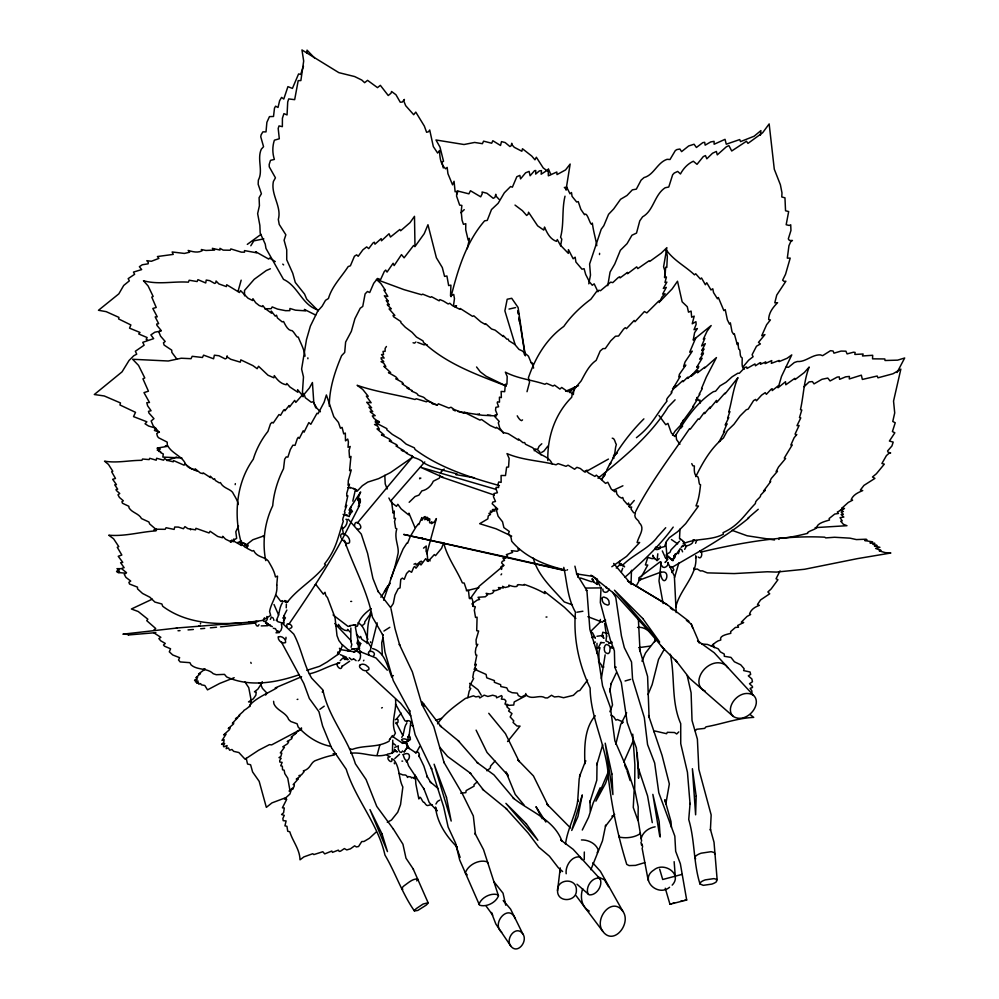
<?xml version="1.0" encoding="UTF-8"?>
<svg xmlns="http://www.w3.org/2000/svg" width="999" height="999" viewBox="0 0 999 999"><rect width="100%" height="100%" fill="white"/><g stroke="black" fill="none" stroke-linecap="round" stroke-linejoin="round"><path stroke-width="1.5" d="M584.877 763.848C584.378 747.851 584.065 728.621 595.267 715.746M277.41 619.992L276.236 620.254L278.059 621.79L283.691 623.301L284.328 615.546L283.117 618.306L284.415 616.033M584.253 859.615L584.315 852.022M638.061 820.441L638.199 806.88L634.69 789.422L634.877 764.672L632.729 734.14M700.012 884.015L700.611 882.379A17.17 5.307 -3.3 0 1 705.319 879.869L713.91 878.62L716.608 879.32L716.533 881.605A17.22 5.345 -3.2 0 1 711.812 884.103L703.284 885.339L700.012 884.015C693.343 862.824 694.979 840.459 688.736 819.542L690.072 803.358L690.072 804.095L687.449 772.302L680.744 743.693L680.719 723.651C670.966 701.51 675.224 676.997 670.329 654.22M285.964 639.123L285.989 637.3M286.363 603.995L286.238 607.842M410.527 724.412L408.891 737.287L408.616 735.301C414.46 740.159 403.371 744.63 401.561 739.647C402.884 737.774 409.59 739.472 407.005 741.62L410.514 739.135L407.492 741.383M678.421 553.696L679.932 548.751L681.68 549.65L682.579 551.835M714.922 854.245L714.285 852.534L711.138 851.685L701.123 853.196A20.017 6.381 -3.4 0 0 695.654 856.205L694.967 857.242L695.629 858.928M631.031 584.44L631.48 570.279M407.854 740.721C408.991 739.422 406.818 734.964 407.929 737.399M669.555 887.274C657.904 897.339 638.748 879.382 653.908 869.992C663.748 861.388 682.941 873.875 672.177 885.139M601.061 587.225L600.324 602.584L610.289 639.785L614.385 650.861L614.81 667.295L621.303 682.567L627.247 722.714L636.375 747.889L638.224 767.794L647.577 795.941L652.272 822.639M694.492 539.81L693.98 540.571L693.031 539.772M573.351 394.58L573.988 387.737M522.539 419.905C521.278 422.515 517.957 417.307 517.232 415.809M600.374 619.455L600.237 622.002L591.058 631.018M639.073 769.267L638.548 778.246L637.212 752.659M367.033 643.568C367.744 633.528 366.745 622.852 371.391 613.711M306.818 53.222L307.043 50.15L314.485 57.905M565.484 844.342C567.295 829.108 575.749 815.271 577.859 799.912L577.647 801.56L579.183 778.92L580.369 774.225M599.5 254.558L599.6 253.321M392.769 740.184L392.37 753.358M598.588 661.875C599.562 655.644 597.902 653.945 600.024 647.689L598.051 648.226L601.086 642.332M515.059 344.443L504.882 310.814L507.192 299.25L511.713 298.301L518.081 307.455L522.152 334.977M369.992 651.635L377.172 622.864M547.839 460.551C547.19 437.137 555.069 413.873 571.715 397.24C572.252 390.322 577.11 385.914 581.143 380.944C585.177 373.576 589.023 365.259 596.153 360.389L600.174 351.036L602.959 348.614L605.282 348.564L610.701 340.884L615.471 336.238L618.568 336.014L623.538 329.208L625.299 327.672L626.485 328.634L634.203 320.429L634.989 321.728L644.417 311.538L646.84 312.899L658.853 300.961L660.139 301.323L672.177 288.873L677.509 281.231L682.155 301.835L687.275 306.73L688.498 312.163L691.108 311.089L691.658 317.22L694.193 316.159L692.232 323.788L695.928 321.69L696.128 324.388L694.03 329.732L697.389 328.559L694.592 332.692L693.331 339.473L695.666 338.124L689.697 352.172L692.295 351.161L685.102 361.888L683.603 366.408L685.814 365.097L679.37 374.35L678.895 376.998L680.282 376.361L673.588 387.55L676.086 385.614L671.103 392.07C674.912 391.371 664.048 399.425 667.045 400.999C655.094 415.971 652.11 425.499 636.413 437.687M343.069 514.36L349.3 516.57L350.774 509.915L349.001 513.274M354.82 492.357L352.797 501.136M760.376 135.227L760.913 130.594L754.133 136.226L740.534 141.608L739.722 139.573L726.273 144.206L725.037 139.336L714.123 144.243L714.073 141.334L710.664 141.945L705.157 145.155L704.682 142.308L702.784 142.645L696.415 147.477L694.068 144.243L688.698 145.954L681.605 151.623L679.894 149.026L676.86 149.575L675.312 150.587L670.017 159.503L667.057 159.328C657.192 162.65 653.895 175.025 644.043 177.56L641.096 180.157L636.338 189.136L632.355 189.86L626.985 195.492L620.566 199.288L613.686 208.941L608.566 214.323L603.821 225.712L601.223 229.221L589.61 264.011L590.484 275.05L588.786 283.841M557.542 890.696C556.78 878.596 576.748 877.509 576.386 889.997C577.11 902.072 557.217 903.146 557.542 890.696L560.264 867.944M382.33 655.082L381.718 642.782L382.992 637.599M235.339 483.628L235.19 484.627M661.076 563.211L658.99 580.943L663.111 603.521M350.861 627.996L350.799 641.558L351.81 644.355L351.099 647.29M398.214 746.603L398.326 749.4L399.637 751.835L401.411 752.459L402.572 750.923M479.058 904.195C481.393 897.389 491.196 892.457 498.002 894.829L498.464 895.803C496.053 902.584 486.376 907.467 479.532 905.169L459.702 860.027L455.569 843.106L448.126 827.022L443.693 806.967L431.368 768.468L431.718 769.218L415.172 734.777L409.428 710.489L409.802 711.276L393.256 680.569L384.965 652.047L382.567 634.465L382.954 635.314L372.44 617.17C367.182 590.222 353.234 565.983 344.418 540.322M337.812 651.96C336.675 658.766 341.758 650.237 339.435 648.289M565.022 196.191C561.675 209.653 564.185 223.788 560.576 237.213L561.775 239.136L560.601 245.904M565.996 190.06L570.154 164.048L565.559 169.917L557.017 174.6L556.805 172.015L548.351 175.824L548.239 169.68L541.146 174.201L541.483 170.604L539.385 170.891L535.676 174.088L535.751 170.504L534.577 170.654L530.107 175.749L529.108 171.403L525.624 172.79L520.554 178.883L519.855 175.387L516.833 176.711L512.387 187.175L510.576 186.551L504.345 192.782L498.126 203.321L491.496 209.54L487.25 220.404L484.602 220.841C466.158 242.045 457.829 269.655 451.061 296.703M601.373 678.533L605.144 654.857M655.406 637.437L654.695 641.808L654.894 640.896L645.529 652.984L641.957 661.201M381.581 707.979L382.355 707.604M609.79 691.832L611.226 683.254L610.714 684.577L616.358 672.764M607.754 285.714L610.064 272.09L614.76 264.011L620.379 250.274L627.047 243.669L631.942 235.24L636.525 233.079L639.772 220.866L642.607 216.82C653.721 210.652 654.283 194.855 665.172 187.762L668.768 187.025L672.652 174.75L674.238 173.052L677.697 171.428L680.456 173.976C683.391 168.506 687.587 163.911 693.318 161.239L697.015 164.335L703.296 156.593L705.469 155.582L706.805 158.804L712.499 153.259L716.395 151.448L717.257 154.882L726.323 146.816L728.908 145.604L731.718 150.986L746.453 141.246L747.964 143.394L762.649 132.73L769.155 123.926L774.287 169.218L780.381 184.728L781.98 192.882L781.78 196.953L784.964 197.827L785.539 210.752L788.661 211.563L786.176 224.725L789.235 225.474L790.721 224.775L790.946 230.494L788.298 238.923L789.485 240.484L792.444 240.497L790.983 241.184L788.96 245.654L787.312 258.142L790.209 258.104L785.539 274.275L782.629 280.207L784.115 281.418L785.876 281.219L776.747 295.067L774.787 302.809L777.572 302.697C772.976 307.367 768.768 312.712 768.668 319.593L770.416 319.93L766.645 324.675L761.738 335.701L764.934 334.615L758.491 342.382L760.389 343.943L756.48 346.228L752.11 354.707L753.096 356.73L748.651 360.202L743.368 366.471M377.06 755.306L379.807 745.104M619.755 561.263L619.18 564.035L620.129 564.123L620.367 565.496M200.587 623.301L200.449 623.925M394.98 750.374L394.917 751.673L394.343 749.113M664.847 277.747L665.684 267.195L666.808 267.42L667.332 256.431L666.221 249.85C673.801 260.589 685.389 266.196 694.467 274.837L695.704 273.763L700.336 279.033L701.535 277.972L705.381 284.765L706.755 282.742L710.988 289.96L712.786 288.773L713.548 292.595L717.457 298.801L718.331 297.477L723.863 310.602L725.224 309.59L727.359 319.805L729.52 324.126L730.344 322.839L732.017 331.768L733.641 334.328L734.302 333.703L737.274 344.605L737.886 342.719L738.661 349.038C741.258 349.001 738.835 356.943 742.157 357.879C742.519 361.014 740.921 368.206 744.455 369.068M665.784 804.245L669.342 783.978L662.062 755.394L648.588 715.559L649.088 717.469L647.602 676.485L639.535 649.188L640.034 651.086L638.398 619.63M329.308 406.293C329.258 388.574 334.802 371.79 341.621 355.644L344.692 352.447L345.629 342.058L351.361 331.306L354.92 318.681L360.227 308.216L362.749 306.443L365.11 293.906L367.445 291.496L369.717 292.532L373.713 283.304L377.585 278.459L380.594 279.595L384.265 271.553L385.714 270.055L387.038 272.09L393.131 263.249L394.13 265.609L401.486 254.62L404.096 257.829L413.586 245.492L414.897 246.641L424.25 233.629L427.959 224.738L436.388 257.767L442.32 267.57L444.567 276.386L446.915 275.986L448.651 285.564L450.924 285.152L450.524 295.891L453.721 294.43L454.458 298.664L453.471 305.856L454.458 306.643L456.531 305.669L455.581 306.668M390.684 578.833C394.43 570.504 396.503 560.302 398.139 553.159C399.001 546.066 393.856 538.074 396.828 528.846L395.616 528.271L394.543 521.503L395.529 518.294L394.068 518.431L394.23 511.001L393.131 513.199L391.396 500.374L390.459 501.073L388.898 498.014M426.748 553.708L436.388 518.593L434.365 521.878L431.568 523.638L431.905 521.803C426.623 526.723 432.567 514.273 427.734 520.591L428.371 518.156L426.423 519.555L426.985 517.082L424.812 519.742L425.224 516.558L424.163 516.908L422.003 520.254L421.853 517.557L418.768 524.575L418.419 523.838L415.959 527.06L410.302 536.426L407.617 543.231L406.905 543.069L403.121 548.926L393.469 571.416L383.604 600.174M624.013 761.163L623.838 761.975L633.041 741.221M467.22 248.763L469.455 238.973L469.343 238.336L468.181 240.16L465.709 229.758L465.796 223.676L463.449 224.325L462.038 220.155L461.213 211.563L461.863 205.432L459.652 205.095L456.531 195.979L457.667 191.059L455.132 191.82L454.058 181.281L452.547 184.827L447.939 173.689L447.152 167.407L445.629 168.781C440.309 164.136 439.772 157.093 439.585 150.499L437.649 153.072L433.329 146.591L429.707 129.995L428.583 131.706L426.61 132.293L424.338 126.086L415.784 112.1L413.698 114.723L405.681 105.682L403.858 101.161L404.395 99.438L402.26 102.085L400.249 102.198L395.954 94.743L391.571 91.483L391.009 93.232L388.236 95.517L380.357 85.34L377.497 87.637L367.57 80.345L364.635 82.68L361.775 80.045L354.633 76.548L338.836 72.64L301.96 49.95L303.684 61.051L300.874 80.569L298.202 80.632L294.668 99.663L288.699 98.926L287.712 101.973L287.05 114.935L283.916 113.636L282.417 118.219L282.355 126.661L279.021 125.911L278.197 128.459L279.308 138.774L274.375 140.197C272.29 146.541 272.365 153.134 274.375 159.428L270.504 160.352L269.181 164.448L269.28 166.883L275.449 177.822L273.389 181.493C270.592 194.755 281.943 206.631 278.321 219.418L279.221 224.425L285.851 234.802L284.091 240.235L286.725 249.787L286.738 259.827L292.757 273.289L295.292 282.455L304.558 294.068L306.693 299.113L318.269 310.826M547.827 171.279L548.389 168.856L550.811 174.525M597.002 643.319L596.828 653.084M578.221 574.213L577.859 577.26M230.869 542.22L231.231 541.108A2.073 0.724 -57.9 0 1 231.893 540.009M615.821 744.267L620.629 724.712L626.66 712.712M270.342 619.38L271.403 617.02L273.314 618.194M582.729 888.71C579.944 896.453 581.356 907.005 589.298 911.088M608.878 588.798C608.915 593.144 602.335 593.868 602.797 589.01M237.999 291.508L241.171 280.157M678.87 562.937L674.55 577.509M345.679 545.604L346.253 543.893M479.42 413.736L479.208 414.485L477.41 414.373M416.546 752.235L419.68 746.553M596.828 764.672L602.697 744.804M680.906 428.171L683.328 420.03M249.775 706.63L251.224 702.022L248.526 701.885L253.271 698.863L255.856 695.217L256.206 692.132L254.483 691.783L257.892 689.123L262.075 682.617L259.003 683.066M589.772 802.497L596.803 780.194L597.04 763.036M432.367 804.944L430.731 804.67C426.835 805.956 426.898 806.293 424.275 802.347C422.427 803.546 420.279 793.306 418.843 798.95L415.859 783.978L415.322 775.149M527.01 391.708L529.582 382.105L528.396 377.822C535.227 357.804 546.391 338.811 563.811 326.423C571.028 315.984 580.769 306.705 590.933 299.163L596.403 291.783L598.938 290.259L600.436 290.734L610.726 282.13L612.762 282.642L618.019 277.747L619.605 276.785L620.067 277.909L627.497 272.402L627.597 273.726L636.7 266.858L637.812 268.606L649.075 260.801L649.775 261.413L661.188 253.184L666.87 247.665L663.586 266.808L665.346 272.252L664.472 277.322L666.458 276.96L664.947 282.492L666.882 282.118L663.324 288.424L666.296 287.4L662.649 294.081L665.134 293.806L662.112 296.828L659.24 302.547M675.761 607.117C679.757 589.248 698.264 575.037 695.716 555.669M608.503 774.937L605.531 783.416L595.916 801.148L608.129 772.252M641.121 838.735C642.607 832.204 648.763 827.846 655.132 826.822M598.488 582.205L597.452 584.378A2.21 0.649 -81 0 1 596.828 583.716L596.99 580.594A7.83 2.298 -81 0 1 597.215 579.308M621.403 571.853L622.689 568.231M606.743 470.017C616.196 451.173 628.908 433.766 643.893 418.868M277.46 630.706L276.074 632.829L279.42 632.567M538.011 448.751L539.023 446.366L541.808 443.768M657.817 553.808L657.042 560.714L659.203 558.616M401.923 761.113L402.647 761.151M302.185 395.554L303.034 393.331M256.069 621.128C254.196 623.289 257.505 628.821 259.016 624.675M585.089 762.212L585.689 760.664L579.482 776.51M590.859 869.704L602.472 840.833L605.719 825.087L605.456 826.273L614.66 814.372M695.566 543.269L696.665 540.534M778.458 386.825L781.505 376.411L791.782 354.882L787.137 358.266L779.108 361.613L779.145 360.452L771.328 363.361L771.777 360.564L765.172 363.599L765.771 361.913L760.414 364.285L760.788 362.637L759.752 362.874L755.456 365.796L754.957 363.948L746.99 368.481L746.678 366.995L745.017 367.37L739.347 373.276L737.861 373.226L732.105 376.81L726.023 382.292L720.017 385.864L715.621 391.183L713.411 391.683C696.753 402.372 685.826 419.118 675.449 435.639M648.026 694.567L652.135 684.627L658.528 659.415L664.472 648.938M396.278 719.28L401.198 713.161M303.471 66.209L300.662 74.413L298.589 73.938L292.42 88.412L287.924 86.638L283.778 99.063L281.581 97.403L279.608 100.749L278.034 107.455L275.599 106.194L274.5 108.054L273.514 116.471L269.455 116.633L266.883 122.328L266.009 131.893L262.862 131.856L261.114 134.84L260.751 136.788L263.561 146.691L261.313 149.176C256.793 159.191 263.436 170.629 258.354 180.132L258.167 184.253L261.401 193.744L259.091 197.677L259.415 205.732L257.642 213.624L259.865 225.399L260.19 233.092L265.235 244.043L265.971 248.414L283.491 279.358C298.102 285.989 301.76 304.683 317.557 309.815M695.779 476.66C702.747 462.45 711.038 447.927 723.438 437.987L727.409 430.606L733.978 424.275L740.047 415.971L746.29 409.74L748.176 409.128L753.608 400.562L755.619 399.438L756.443 400.824L761.6 395.142L765.222 392.644L766.383 394.318L770.966 389.41L772.215 388.711L772.227 390.572L778.321 385.751L778.046 387.762L785.526 381.718L785.788 384.79L794.817 378.334L795.117 379.545L804.295 372.552L809.19 367.033C803.758 380.869 803.683 395.542 800.449 409.652L801.797 410.002L799.475 417.557L800.786 417.882L796.977 425.686L799.113 425.499L795.154 433.853L795.391 434.702L796.79 434.565L794.118 437.737L790.858 445.067L792.232 444.905L784.277 458.066L785.614 458.479L778.571 466.945L776.123 471.503L777.459 471.291L771.253 478.521L769.942 481.468L770.704 481.58L763.523 491.083L765.246 490.284L760.676 495.079C761.525 497.39 754.72 500.349 755.344 503.571C744.005 515.372 738.81 525.486 723.076 532.654L723.376 534.19C711.013 540.871 695.391 537.887 683.054 543.868M405.357 750.324L403.971 752.085L407.629 746.827L405.931 742.869L407.692 746.79L406.318 748.963M672.914 560.576L669.193 557.142A11.501 0.787 42.7 0 0 666.845 555.307L666.058 554.895L669.767 558.316A11.551 0.799 42.7 0 0 672.102 560.164L672.914 560.576L674.562 556.73L674.025 555.894L675.824 554.195L674.35 556.63L673.938 555.881L676.223 554.37L679.133 550.137M418.868 756.568C420.654 754.407 417.557 749.799 415.447 752.746M242.282 542.482L246.316 544.73L244.156 543.181M600.187 787.761L593.169 803.009L588.573 817.294L582.28 830.032M238.524 526.023L235.814 531.793L236.663 538.324L230.344 542.082M435.926 804.008L437.462 801.473L439.722 800.137M387.912 585.639L384.353 591.458M406.78 723.288C403.733 726.81 404.42 733.915 401.773 737.374M340.659 649.962L342.47 645.142L338.911 640.596L337 635.614L335.04 617.619L327.485 597.627L325.849 595.604L325 592.295L323.351 594.155L315.896 584.552L314.685 585.402M606.193 587.961L606.555 587.225M284.128 615.409L286.875 610.027M456.481 194.256L458.091 191.109L468.906 193.843L470.467 190.747L480.694 196.828L482.217 193.769L482.067 191.995L486.925 193.257L493.219 198.302L494.892 197.452L495.779 194.281L495.929 196.016L499.1 199.375M640.047 579.095L636.113 586.213M647.752 557.554L645.391 564.972L647.777 565.047L641.358 576.773M370.467 612.225L369.942 614.56L364.785 621.828L364.672 623.576L362.187 625.711M606.605 635.913L605.956 640.971L608.603 642.095M282.38 602.847C278.971 607.941 279.695 614.26 276.948 618.905M897.015 372.565L904.682 357.992L897.639 360.152L885.014 360.502L884.827 358.953L872.552 358.841L872.689 355.282L862.474 355.969L863.124 354.008L854.844 354.445L855.119 352.422L853.483 352.21L847.09 353.908L845.916 351.198L841.096 351.074L833.94 353.171L833.141 351.036L830.531 350.686L822.627 355.669L820.241 354.857C811.875 354.608 805.531 362.25 797.339 361.501L794.355 362.512L788.473 367.307L786.213 367.008M780.057 570.916L776.061 578.733L777.934 579.732L771.128 588.985L767.869 591.957L769.705 593.781L760.589 599.924L757.492 604.47L759.302 605.369C755.144 606.905 751.186 609.24 749.6 613.661L750.636 614.51L747.102 616.383L741.333 622.115L743.643 622.514L737.662 625.499L738.511 627.222L735.464 627.397L730.644 631.593L730.793 633.316C727.659 634.24 718.855 635.564 720.779 640.009C715.871 640.846 712.487 645.666 711.3 645.953M392.407 735.576L389.348 739.897L389.96 739.198M684.665 549.375L686.738 545.554M665.709 527.722L657.479 536.85C649.3 548.476 632.442 554.87 622.202 565.671M322.227 692.095L322.814 691.046M606.268 471.291L601.598 479.545M399.538 754.257L394.805 758.553M390.247 583.266L380.844 597.227M635.576 511.675C650.661 482.155 671.041 455.831 689.547 428.671L690.247 429.195L698.251 418.831L699.238 419.38L703.446 413.524L704.57 412.375L704.52 413.673L710.064 407.068L709.752 408.616L716.558 400.424L716.695 402.435L724.874 393.144L725.099 393.843L737.961 377.61C733.141 388.748 732.005 400.624 728.758 412.05L729.919 411.588L727.634 418.057L728.771 417.582L725.174 425L727.047 423.738L723.476 432.067L724.712 431.231L719.168 441.595L720.379 440.746M264.46 617.782C260.314 624.412 269.842 621.141 266.833 616.483M598.863 662.562L599.138 661.95L601.51 665.059L602.035 667.132L603.92 666.995M340.197 660.639L342.42 658.478M472.939 606.405L473.514 605.444L471.94 603.92L477.085 600.162L479.632 599.425L478.022 597.302L485.289 596.778L487.649 594.805L486.101 593.356L489.885 593.968L492.607 593.131L493.818 591.495L492.907 590.421L495.791 590.571L500.387 588.861L498.426 587.574L503.346 587.961L502.547 586.326L505.119 587.524L509.028 586.513L508.828 585.164C511.038 585.926 516.558 587.787 517.544 585.701C515.721 583.029 525.661 586.563 524.25 584.378C530.169 586.488 537.749 589.248 544.967 593.593L544.48 591.433L564.423 607.292L575.849 618.431M250.811 245.754L253.833 240.846L263.848 238.886M350.986 507.342L349.138 510.314L351.074 507.492M283.441 620.978L285.427 617.894L284.515 617.07M424.787 461.925L391.733 499.812M350.037 508.229L360.651 491.97L357.654 499.25L358.591 497.964C355.507 505.407 362.437 493.556 358.741 501.311L360.002 499.413L359.103 502.022L360.402 500.424L358.841 503.658L360.452 501.585L358.291 506.605L359.603 505.332L345.479 533.016C329.096 564.81 309.078 594.667 288.923 624.175M241.258 541.808L239.897 542.707L240.547 540.871M363.499 660.826L363.911 660.189M386.426 346.478L385.139 348.414L385.09 351.361L383.029 351.386L383.554 354.57L381.531 354.583L384.14 358.054L381.094 357.792L381.343 359.228L383.728 361.526L381.044 361.675L383.766 363.211L385.801 366.521L383.828 366.333L390.621 372.54L388.474 372.615L395.766 376.798L397.714 378.971L395.791 378.771L402.385 382.405L403.246 383.803L402.06 383.791L409.328 388.561L407.03 388.074L412.137 390.559C409.265 391.021 416.745 392.532 417.594 394.305C416.433 395.654 423.439 396.441 424.675 398.052C424.463 399.4 435.714 403.996 431.905 403.459M437.562 723.85C444.555 713.323 455.269 705.769 465.372 698.463L473.376 695.828L475.861 696.877L478.946 696.34L479.807 697.939L484.19 695.154L487.849 696.465L492.694 695.217L496.266 696.241L496.59 697.826L501.548 695.579L502.172 696.778L501.336 699.113L504.57 699.412L505.969 701.098L504.97 704.095L507.754 704.507L507.055 707.092L509.752 709.327L508.591 711.001L511.975 713.573L510.177 716.945L513.773 720.891L513.061 722.439L516.945 725.998L520.042 726.111L507.567 741.558M262.312 681.743L260.614 684.29L262.45 688.398L267.008 693.194L265.609 695.092M501.011 574.825L501.648 573.901M609.889 711.738L612.524 704.969L609.79 688.985L609.977 690.396M283.529 618.344L284.24 617.345M455.294 410.914L453.022 409.752M595.354 642.02L593.906 643.131M591.883 637.674L593.331 636.563L595.342 638.024M357.317 523.064L412.862 456.605M392.932 737.349L395.429 733.141C390.284 722.14 396.953 710.601 395.492 699.15M501.361 569.442L501.898 568.768L500.686 567.157L503.508 564.972L501.585 562.899L502.26 561.351L504.52 560.414L502.972 558.141L505.157 558.404L507.554 555.968L506.318 554.657L512.599 552.435L511.351 550.686L517.207 551.286L519.143 550.174L517.919 548.913L518.731 549.025M619.368 835.788L619.068 837.012C625.936 838.598 634.565 837.624 640.371 833.553L640.109 833.004M444.168 469.055L440.309 472.727M684.752 544.905C684.527 547.577 693.131 544.13 692.856 541.845M758.241 509.265L747.939 518.144L748.701 518.069C725.374 537.474 698.001 551.997 671.865 567.457M601.685 479.17L605.219 474.725M353.421 659.028L351.611 659.777L349.25 657.729M350.711 601.435L351.66 601.41M347.927 650.986L349.001 650.174L350.512 650.649M673.201 527.097C659.577 546.003 642.357 561.738 625.012 577.172M804.07 386.763L809.115 381.905L812.374 381.568L814.035 383.878L821.952 379.308L827.784 378.072L830.082 380.956L837.212 377.085L839.272 376.873L839.597 379.333L845.716 376.823L849.412 376.436L849.287 378.946L861.35 375.174L862.362 379.445L877.197 376.024L877.934 377.822L893.069 373.738L900.848 369.131L893.543 401.099L894.717 412.924L892.769 421.466L895.229 422.764L892.419 431.556L894.842 432.804L889.397 441.046L893.193 442.095L891.932 445.966L887.574 450.974L888.173 452.285L890.646 452.947L889.26 453.084L886.425 455.594L881.905 463.499L884.327 464.135L876.385 473.751L872.477 476.985L874.924 478.384L863.923 485.414L860.376 490.034L862.711 490.584C858.129 492.532 853.258 494.68 851.21 499.575L852.572 500.187L848.313 502.422L841.608 508.441L844.48 508.466L837.324 512.025L838.498 513.461L834.752 514.048L829.145 518.518L829.47 520.042C825.499 521.216 818.481 522.952 817.057 526.398C818.606 529.058 805.718 531.493 807.691 533.354C799.887 535.214 789.048 538.024 778.845 538.286L778.995 539.435M665.534 561.975L665.084 562.512L666.595 560.764M495.029 761.026L490.559 766.096L490.334 767.981L486.925 770.828M587.574 680.094L579.832 690.484L577.659 691.158L573.351 695.341L563.561 697.727L558.653 696.528L554.42 696.952L551.51 695.267L547.527 697.951L545.254 697.889C539.947 694.43 533.553 699.362 527.884 696.303L525.811 694.655L521.615 696.99L520.479 696.753L518.331 695.504L517.282 693.131L512.05 692.682L508.241 690.896L506.793 687.849L500.824 686.538L500.636 684.677L494.33 682.28L494.43 680.594L486.75 677.821L486.113 674.425L476.773 670.242L476.311 668.681L475.187 668.443M574.6 387L569.393 392.557M695.304 730.818L696.653 729.27L704.645 728.396L706.043 726.822C721.965 724.063 737.262 718.131 753.708 717.382L750.212 714.61M297.178 699.437L297.877 699.275M392.882 752.622L395.254 749.912M628.87 506.643L634.265 500.474M357.093 649.962L355.694 651.523L353.509 651.947L356.206 650.948L353.309 651.673L341.396 649.762M681.593 427.31L682.667 426.111M393.344 675.574L391.658 676.872C386.9 664.447 384.29 651.66 372.602 648.551M395.329 719.767L397.04 718.993A3.247 2.085 -68.4 0 1 398.064 719.954L397.977 722.265L395.966 723.551M349.388 514.66L352.447 511.376L351.273 509.927M547.802 446.191L543.856 451.148L541.67 452.372M690.796 376.336L698.351 367.944L698.726 366.446L696.69 367.27L702.147 358.216L699.637 359.153L703.209 353.958L703.433 353.047L701.261 354.483L704.008 348.926L701.785 350.549L705.319 343.668L701.61 345.954L704.857 338.349L703.308 339.185L707.092 331.181L711.176 325.549L693.181 340.085M470.079 598.888L479.145 586.251L504.008 565.347M672.539 435.227L675.049 431.156L681.393 424.413L680.631 424.275L693.743 406.368L692.819 406.643L697.215 399.75L695.804 400.137L699.937 394.23L699.175 394.155L702.297 388.599L701.523 388.499L706.305 377.06L716.445 357.58L704.682 368.019L704.757 367.195L697.564 372.789L698.064 370.654L691.945 375.786L692.557 374.338L687.599 378.446L687.999 377.135L687.05 377.772L683.029 381.755L682.642 380.719L675.224 387.5L674.999 386.625L672.514 388.549M609.452 464.835L611.063 463.149M597.152 852.696L598.364 850.424C596.328 843.631 588.211 839.647 581.443 839.959M675.099 399.825L668.156 406.93C650.786 435.327 623.801 457.455 598.039 478.234M393.419 751.423L391.608 753.271L387.262 754.208M467.819 697.627L469.18 691.171L470.754 688.436L469.567 687.737L470.005 685.239L473.651 678.496L472.764 677.397L473.713 671.952L475.449 670.204L474.15 669.48L476.336 664.26L474.787 665.222L476.823 655.094L475.824 655.069L475.312 652.022L475.899 648.051L477.784 644.305L476.298 644.642L476.048 639.922L478.633 630.981L476.71 630.706L477.085 617.17L475.524 617.469L474.313 610.102L475.324 606.793L472.827 606.281L472.839 601.186L471.765 597.926L469.318 598.326L468.456 590.546L466.658 590.384L464.198 583.054L462.35 582.867C456.555 569.33 447.215 557.517 443.656 542.719L441.608 548.264L435.514 555.644L434.353 554.57L428.059 561.438L425.686 558.666L420.954 564.997L419.93 563.136L415.984 568.206L414.747 566.495L413.748 567.282L411.613 572.265L409.14 570.854L406.543 573.538L404.258 579.32L402.372 578.121L400.761 579.383L400.037 587.887L398.214 588.648L394.98 595.092L393.306 603.496L390.634 607.504M359.028 652.784C361.638 652.247 360.651 661.013 358.216 660.851M567.532 569.705L566.808 570.229M695.566 558.016L696.178 556.818M339.835 650.774L337.262 654.869L327.085 662.012L319.643 666.283L306.83 670.354M383.928 631.043L389.81 627.322M319.867 709.315L324.225 706.168M460.939 212.762L464.26 209.64M656.043 546.89C651.723 551.323 662.936 549.737 659.989 546.041M616.258 568.031L619.018 565.509M477.31 781.792L474.026 784.677L474.088 786.138L466.133 790.596L465.834 792.644L460.726 793.231M153.883 629.994L155.694 628.496L146.753 620.666L147.827 619.193L138.249 611.538L131.406 608.99L152.285 599.163M371.228 608.628C364.885 612.986 359.428 618.431 357.455 626.086L355.344 626.81M349.687 661.201L341.933 666.483M622.365 722.876L623.339 722.102M373.226 656.306C378.196 651.66 365.534 648.301 369.081 655.032M409.165 502.297L415.084 496.528L418.943 495.117L421.853 490.884C426.998 489.922 431.268 485.939 433.291 481.218L439.16 478.246L439.997 477.197L439.597 475.124M602.971 635.451L601.96 636.513L602.809 632.23L607.392 633.478M679.47 541.233L671.028 549.825L669.967 552.335L667.682 553.683M247.302 244.38L260.939 234.415M613.498 455.719L617.345 453.034M299.038 674.787C276.011 682.742 249.575 687.424 226.611 676.91L224.488 674.375L216.246 674.712L213.224 673.688C207.455 667.732 197.365 670.504 191.034 664.872L189.922 662.674L180.182 661.937L178.534 659.989L179.645 657.679L172.727 654.969L169.306 651.823L170.567 648.776L164.535 646.216L163.499 644.992L165.285 643.443L160.739 640.809L158.866 638.611L160.864 637.325L154.083 632.966M301.698 728.97L271.666 744.879L269.455 744.642L258.629 750.237L245.067 759.203L238.886 752.534L233.679 751.348L231.943 749.5L229.633 750.199L228.409 747.989L226.149 748.676L227.085 745.591L223.838 746.802L223.301 745.803L224.65 743.531L221.578 744.355L223.739 742.444L224.113 739.66L222.015 740.459L226.049 734.215L223.626 734.902L229.358 729.757L230.282 727.722L228.259 728.508L233.529 723.95L233.691 722.776L232.38 723.189L237.75 717.694L235.477 718.781L239.735 715.471C235.577 717.544 244.83 710.714 243.881 710.414C247.103 708.728 250.986 705.319 250.137 704.682C256.98 697.664 265.996 694.13 276.723 688.011L275.237 687.899L301.598 676.723M653.995 731.817L655.132 731.043L666.595 733.703L667.344 732.304L674.512 732.529L676.71 733.978L678.783 731.892M608.441 459.078L585.002 472.177M354.083 648.875L351.386 649.288L359.49 648.401L355.419 627.459M681.056 547.327L685.039 544.73M204.345 669.055L203.571 669.555L205.232 668.98L198.551 673.975L200.474 673.451L195.904 677.759L197.627 677.172L196.616 679.07L194.543 680.406L196.978 679.77L195.404 681.343L195.517 682.005L198.177 681.106L196.678 683.216L198.489 682.692L198.789 684.153L200.637 683.628L201.386 684.827L204.832 685.501L207.505 689.872L219.668 683.441L234.191 677.709M530.919 362.6L531.73 363.137M427.285 561.126L429.333 559.815L430.094 560.914M659.827 562.012L638.773 577.922L640.059 578.446L638.985 579.17L641.083 579.008L639.035 580.244L661.063 572.077M644.73 862.636L635.514 865.396L629.12 865.596L626.748 864.397C617.944 836.063 611.838 807.142 608.403 777.771C607.042 746.703 590.434 719.043 590.122 688.024C578.846 664.385 573.239 638.324 575.436 612.125C567.507 598.289 567.07 582.554 563.786 567.37M672.589 558.965L674.874 557.567L675.386 553.883L673.988 556.381M376.211 831.98L369.43 838.248L363.998 841.47L361.738 841.558L358.554 846.515L356.393 846.94L354.608 845.841L350.424 848.85L346.753 849.924L344.368 848.576L340.584 851.136L339.235 851.41L338.311 850.137L332.455 852.372L331.818 851.048L324.725 853.895L322.814 851.735L313.798 854.595L312.787 853.708L303.858 856.905L300.025 859.827C299.75 849.088 292.595 841.233 289.797 831.767L287.737 831.268L286.95 826.323L284.94 825.836L286.101 820.928L283.192 820.666L282.854 818.456L284.265 815.346L281.556 814.522L283.616 812.711L284.265 807.966L282.392 807.816L286.551 799.612L284.415 799.038L289.86 794.105L290.884 791.158L289.073 791.046L294.043 786.825L294.318 784.852L293.169 784.627L298.314 778.833L296.266 779.083L300.237 776.335L298.938 775.611L301.423 774.912L304.021 771.752L303.309 770.891C310.577 768.905 310.289 763.286 314.822 760.838C320.067 758.853 327.123 756.168 334.39 754.969L333.129 753.696L336.326 753.895M611.825 566.745L626.61 556.356L639.647 542.519L637.1 542.582C638.923 535.427 645.541 528.459 639.235 522.764C639.098 519.505 633.029 519.018 635.401 512.849L633.716 512.799L631.018 509.115L631.668 507.005L629.782 507.442L628.533 503.046L627.547 504.607L623.588 500.099L622.727 497.477L621.64 498.126L619.005 496.703L616.858 494.03L616.246 490.609L614.897 491.795L611.338 489.21L607.804 482.242L605.556 483.379L596.341 475.137L594.904 476.386L588.349 472.827L586.725 470.941L587.037 470.167L584.04 471.578L580.369 468.531L576.873 467.32L574.6 469.243L568.044 465.172L566.033 466.321L558.116 463.623L556.043 464.797C539.86 460.601 522.789 460.339 507.005 453.608L509.14 458.391L508.566 467.033L506.618 467.182L505.494 475.536L501.086 475.499L501.136 482.38L498.763 481.98L498.051 483.978L498.663 487.537L496.203 487.375L495.804 488.474L497.415 492.732L493.993 493.543L493.469 496.753L495.492 501.498L492.819 502.047L492.195 503.771L497.689 508.991L496.503 510.564L498.089 516.158L502.534 521.803L503.883 527.597L509.29 531.468L508.466 533.678L511.001 537.35L511.725 541.271C524.9 556.918 545.004 565.347 564.585 569.792M247.252 544.88L248.014 544.992A4.183 1.474 -55.9 0 1 248.014 546.078L246.241 547.839M293.356 788.723L289.972 790.571L287.762 778.209L284.79 773.613L284.166 770.217L282.542 769.754L282.342 766.221L280.744 765.771L282.13 762.374L279.782 762.025L279.708 760.451L281.144 758.341L279.008 757.604L280.856 756.443L281.805 753.134L280.294 752.921L284.428 747.377L282.742 746.852L287.625 743.681L288.711 741.67L287.262 741.483L291.683 738.798L292.083 737.424L291.159 737.2L295.879 733.416L294.193 733.478C298.701 732.667 295.479 730.956 298.751 730.831L301.486 727.859M269.88 624.65L267.682 625.711L261.201 625.911M423.514 548.151L426.211 546.016L426.098 551.56L427.048 552.847L427.872 560.938M622.914 485.789L613.211 490.359M387.287 822.239L391.458 820.067L397.752 812.199L400.549 804.607L402.847 787.012C398.301 778.283 400.274 767.831 393.731 759.702L391.683 758.678M407.692 746.79L406.293 742.22M415.934 342.008L414.535 343.132L413.062 342.757M612.737 592.37L615.771 597.402L621.415 635.876L624.325 647.652L631.53 661.975L632.554 679.045L644.318 717.557L647.564 744.58L654.67 763.024L658.803 792.769L674.824 836.126L675.674 851.335L680.356 863.735L686.688 900.012L669.967 904.257L665.259 888.236M700.511 552.172C740.971 542.682 782.954 535.127 824.674 537.187L825.786 537.899L834.527 537.262L850.024 538.161L856.405 539.585L866.145 539.21L866.932 539.747L864.722 540.571L872.626 541.833L869.904 542.907L874.874 543.356L872.826 544.293L877.097 545.442L874.475 545.966L879.894 547.315L875.611 548.439L880.981 550.337L879.232 550.861L885.239 552.634L890.858 553.009L857.442 558.628L804.557 569.268L776.335 572.09L767.344 571.765L734.203 573.576L707.329 572.877L702.309 570.829L700.411 570.966L697.24 568.98L694.492 569.455L693.731 568.069M669.967 904.257L671.291 903.758M565.646 391.283L578.521 385.651M270.392 268.781L266.321 270.504L254.233 279.283L244.518 290.422L244.53 295.829M413.961 564.185L415.709 563.473L416.208 565.159L420.179 561.65L421.341 561.188L422.127 562.275M263.873 535.901L252.834 539.76L245.991 545.104L244.668 544.967M153.821 529.932L156.219 528.995M394.742 747.352L398.489 745.878M611.85 816.183L613.586 815.509M441.446 718.368L435.576 720.341M309.39 673.838C319.767 671.678 328.796 665.446 338.948 663.274M166.783 460.539L176.698 457.043M612.237 438.174C614.785 437.674 615.446 444.255 616.371 444.355C614.472 450.287 615.958 452.497 612.887 458.179L613.886 458.316M478.933 587.674L466.383 590.746M241.558 541.233L237.575 542.519M669.617 566.87L670.292 566.658A3.859 3.122 79.1 0 1 672.414 567.182L673.838 569.905L671.79 572.552M625.074 680.981L630.619 679.357M605.656 620.192L603.196 621.166L603.92 621.216M596.952 636.276L602.372 635.501M672.702 903.333L674.487 902.821M509.015 309.066L515.609 307.58M282.18 600.649A5.12 1.086 12.2 0 0 283.092 601.423L287.562 601.885C298.326 587.912 315.284 579.108 325.662 564.697L324.488 563.998C336.551 548.938 337.6 537.962 343.319 521.166C340.821 519.405 346.803 512.112 344.418 511.825L346.703 505.332L345.279 507.155L347.814 495.741L346.94 496.266L346.728 493.444L349.475 484.165L348.139 485.339L348.289 480.619L351.248 469.93L349.575 470.716L350.936 456.406L349.538 457.579L349.038 450.524L350.187 446.478L348.014 447.315L348.414 441.933L347.714 439.061L345.504 440.846L345.329 433.054L343.731 433.878L342.083 427.397L340.434 428.221L338.449 422.415L333.816 416.745L326.386 394.967L324.126 402.222L318.032 413.748L317.045 413.224L310.826 424.275L308.828 422.589L304.071 432.167L303.259 430.719L299.313 438.461L298.276 437.312L297.315 438.723L295.055 445.342L292.857 445.217L290.322 449.587L287.887 457.13L286.214 456.918L284.665 459.178L283.529 468.706C277.797 479.97 273.726 493.119 272.715 505.781C264.573 522.465 262.1 542.257 265.734 560.614M612.087 642.145L608.791 643.393L611.775 643.094M350.025 487.312L356.668 489.972L353.434 488.336M680.831 901.173L682.816 900.711M638.648 647.664L650.137 646.103M350.299 625.911L348.027 626.385L333.067 614.959M546.028 617.057L546.952 617.007M161.264 330.906L154.845 332.205L150.886 334.902L153.671 338.624L142.757 342.332L144.118 345.204L135.352 351.248L136.726 354.183L133.741 355.769L129.033 360.502L122.04 371.865L94.318 394.518L104.258 395.966L120.479 402.947L119.955 404.97L135.514 412.337L133.541 416.62L146.878 421.79L145.055 423.813L148.614 426.036L155.807 428.159L154.408 430.444L159.403 432.242M684.477 900.336L686.688 900.012M582.892 611.238L576.935 612.212M404.945 742.894L402.435 743.356L404.882 743.031L402.547 743.231L393.643 737.212M389.185 741.133C377.659 747.926 364.323 744.842 352.335 749.387L349.513 748.888M255.07 623.076L220.529 626.848M815.122 527.634L846.977 525.699L843.418 524.325L840.671 521.178L842.257 520.854L840.034 517.682L843.805 517.057L841.133 514.535L843.331 514.335L841.283 512.25L843.381 511.476L840.334 510.102L843.006 509.278L842.207 507.979M615.259 667.332L616.233 667.182M282.542 601.161L280.806 601.398L276.149 595.304M654.707 558.354L652.047 558.641L647.764 557.367M353.284 625.137L356.006 624.85L349.837 625.611M289.922 628.446C296.328 626.773 285.127 619.929 286.988 626.598M345.941 519.293L346.965 519.492C347.889 522.802 345.666 527.522 342.345 528.596L341.571 526.935M210.377 627.822L216.521 627.21M188.037 629.907L193.369 629.482M356.181 648.651L359.49 648.401M200.687 628.746L204.708 628.371M593.781 581.418L591.258 581.655L580.519 577.959M248.526 622.277L257.817 621.59M241.046 622.839L176.311 628.046L177.298 627.984L122.914 634.178L128.821 634.402L128.184 634.989L155.869 632.642M178.009 630.744L180.032 630.631M166.408 445.941L165.285 446.004L167.445 446.341L157.18 448.089L159.877 448.526L157.343 448.851L160.09 449.6L157.268 450.224L159.316 450.524L158.591 451.386L160.677 451.685L160.564 452.559L163.299 453.983L162.837 457.08L181.905 457.992M681.668 546.316L683.441 546.241M264.685 308.766L271.216 308.691L272.178 306.918L277.547 309.091L285.602 310.689L289.822 310.627L289.935 308.479L295.454 310.165L305.669 310.864L304.37 309.403L315.659 315.072M506.293 705.506L513.748 705.044L514.21 701.935L525.836 695.779L525.774 693.518M350.774 753.234C362.699 751.735 374.35 758.141 386.076 754.769L390.085 756.78M637.537 627.422C643.206 626.535 647.914 630.132 651.985 633.528M410.352 723.189C414.66 722.714 405.919 718.681 406.918 721.778M121.354 568.668L116.97 568.668L119.38 569.992L116.97 571.103L118.144 571.465L116.571 571.59L119.917 572.315L117.87 572.502L125.562 573.176M585.988 590.384L586.763 590.397M347.889 659.215L345.679 659.165L347.939 659.777M496.466 415.934L482.392 415.272L458.017 411.551M420.879 478.121L419.605 478.084L419.78 478.858M600.524 642.594L604.258 642.719M416.558 777.434L414.248 777.359L414.485 778.721C412.537 775.374 411.638 779.869 410.939 776.947L408.291 776.56L407.58 777.472C406.193 773.189 403.009 775.936 401.76 774.425L399.038 773.488M490.984 415.422L487.5 415.035M379.046 421.416L375.362 420.991L375.387 422.302L377.847 424.538L374.525 424.5L377.56 426.061L379.383 429.183L376.998 428.896L384.103 434.952L381.456 434.89L389.598 439.16L391.571 441.271L389.235 440.971L396.653 444.717L397.44 446.041L395.979 445.954L404.021 450.786L401.273 450.199L407.093 452.809C402.597 451.923 414.298 456.743 413.773 457.517C417.719 458.516 423.201 461.363 422.827 462.387C432.542 468.356 443.593 470.104 457.242 474.038L455.906 474.637L474.425 477.784M402.872 889.172L401.773 888.735A17.557 2.772 -29.5 0 1 404.071 885.788C407.979 883.153 413.024 878.171 417.757 879.145A17.62 2.797 -29.5 0 1 416.683 880.881M682.005 874.4L662.699 879.495L659.677 869.192M354.72 491.071L357.118 491.208L362.35 485.714L367.769 482.105L378.609 478.646L390.534 472.539L412.962 456.943L411.401 455.469M701.635 643.993L707.467 644.442L718.181 648.788L720.404 651.91L724.263 654.045L724.3 656.293L730.956 657.404L734.39 661.788L740.684 664.772L744.18 668.806L743.618 670.579L750.062 672.002L750.661 674.387L748.313 675.873L751.86 678.945L752.459 681.743L749.512 683.716L752.459 686.5L752.472 687.524L750.124 688.336L751.885 690.921L751.897 692.757M774.525 539.972L747.14 535.776L731.967 530.307M610.689 647.477L613.711 648.001M464.71 412.487L467.245 412.762M407.28 762.212L406.044 761.425M656.131 547.502L659.552 547.902L664.572 546.565L666.296 541.683L669.33 537.687L677.734 531.605L685.714 523.613L698.488 506.043L695.991 505.906C699.175 498.551 699.762 490.996 700.561 484.74C698.101 485.639 699.65 475.599 696.678 476.323C693.93 474.775 694.155 469.143 694.405 465.984L692.782 465.784L691.77 463.623M389.573 756.705C384.64 756.905 391.97 765.209 392.083 759.715M285.776 602.297L287.637 602.022A5.132 1.086 12.2 0 0 286.725 601.248L284.752 600.536M242.22 543.256L241.234 543.431L241.221 544.942M597.577 579.32L596.89 579.208A4.683 2.985 -40.1 0 1 595.554 577.884M585.551 588.074L600.886 587.899M330.619 746.353C317.819 743.743 306.893 736.55 298.152 726.972L297.128 723.788L290.734 721.478L288.674 719.505C286.189 712.374 276.935 710.838 273.888 703.783L273.589 701.31M347.802 487.537L350.224 487.987M357.492 529.183C366.258 529.482 354.907 516.483 354.57 525.699M576.498 573.901L593.843 576.535M422.29 538.336L420.704 537.999L423.339 538.598M564.822 570.591L403.683 534.428L505.407 556.805M504.607 556.63L565.147 570.392M440.796 542.395L442.395 542.769M699.712 551.011C703.533 551.598 701.448 560.676 698.164 556.98M346.603 657.354L340.259 654.632M427.185 344.83L424.513 344.168L424.238 344.942L417.707 342.445M242.495 542.932L241.196 542.594C233.579 515.234 236.189 482.829 253.271 459.278C256.219 449.338 261.501 439.435 267.932 431.431L270.517 423.788L272.053 422.352L273.214 423.027L278.996 414.56L280.557 415.309L283.404 410.452L284.353 409.565L284.89 410.826L289.161 405.519L289.485 406.98L294.68 400.387L295.804 402.397L302.335 395.005L302.947 395.729L309.465 387.912L312.425 382.517L313.823 402.934L315.796 407.892M273.326 628.259C276.224 629.07 274.837 627.722 276.261 630.194M597.926 876.835L604.457 879.807L608.528 886.712M611.001 715.134L613.761 716.82L615.884 720.117L617.394 719.53L621.49 721.303L621.878 723.114M268.681 624.45L266.646 623.576L272.352 626.685M434.49 404.295L436.85 404.995M432.205 403.621L433.304 403.946M494.318 495.079L441.708 477.122L443.144 477.41L420.454 467.232L496.216 489.423M265.584 623.201L268.069 623.95L265.921 622.964M499.425 485.601C470.017 477.397 439.81 467.869 415.072 449.5L414.36 447.839L406.181 444.13L400.761 439.385L392.32 434.378L386.8 429.757L386.888 428.633L377.709 423.863L377.11 422.565L379.42 422.427L374.038 418.419L372.302 415.921L375.174 415.646L370.554 412.075L370.167 411.226L372.752 411.625L368.943 407.205L371.616 407.779L366.695 402.26L371.141 402.759L366.358 396.178L368.219 396.253L362.674 389.373L357.118 385.289C375.999 391.883 395.779 394.48 414.985 399.488L416.283 398.763L426.386 401.81L427.647 401.086L437.362 405.119L438.361 403.796L448.876 408.054L450.999 407.23L454.283 409.553L463.698 413.186L464.323 412.337L479.945 420.117L481.493 419.443L490.234 425.574L495.854 428.096L496.441 427.272L503.733 432.604L508.266 433.678L518.506 440.097L518.456 438.936L522.927 442.682L524.637 442.557L525.449 444.218L532.829 447.802C537.874 455.606 549.2 455.594 552.135 463.911M335.564 625.536L338.361 626.423L338.374 624.425L341.271 628.121L344.63 630.244L347.402 630.681L347.64 629.42L350.149 632.092M505.919 385.876C477.01 374.737 446.615 363.961 423.613 342.495L422.989 340.871L416.471 337.05L412.063 332.305L405.307 327.247L400.849 322.64L400.874 321.566L393.556 316.72L393.057 315.447L394.842 315.397L389.098 308.953L391.333 308.791L387.624 305.232L387.3 304.42L389.323 304.882L386.226 300.549L388.324 301.198L384.34 295.804L387.824 296.416L383.916 290.035L385.352 290.172L380.856 283.491L376.436 279.458L403.996 289.648L421.69 294.767L422.664 294.131L430.581 297.34L431.531 296.703L439.173 300.824L439.885 299.6L443.419 301.036L448.176 303.971L449.775 303.259L452.397 305.557L459.802 309.303L460.252 308.504L472.627 316.383L473.788 315.784L480.819 321.878L485.264 324.45L485.676 323.688L491.545 328.983L495.092 330.132L503.309 336.576L503.209 335.464L506.855 339.185L508.166 339.111L508.878 340.721L514.747 344.368L518.981 349.4L522.215 350.899L528.434 356.156L531.056 362.425L532.617 363.336L533.591 368.132M339.822 662.724C332.605 661.563 341.283 673.576 342.095 665.983M511.7 536.126L496.066 528.796L479.67 523.688L487.837 518.868L488.249 515.834L490.497 514.485L488.923 513.424L491.82 512.262L490.259 511.213L494.992 511.001L492.42 509.552L497.377 509.228L495.417 507.779L496.428 508.191M410.939 725.199L412.937 725.898M572.365 604.845L564.26 601.922C552.31 588.324 538.136 576.048 533.254 558.079M361.076 652.022L375.986 657.979L387.312 670.204M359.702 652.384L356.368 650.923L359.99 652.634M197.128 471.178L188.461 467.257L186.713 465.559M406.93 721.665L404.882 720.716L395.517 704.045M506.256 386.039L486.176 376.286L480.307 371.84L476.56 366.983M587.899 616.695L602.609 622.29M346.491 514.76L347.527 515.284M677.659 543.856L671.428 539.547M667.919 559.265L665.484 557.904L666.895 559.09L665.272 557.454L662.312 550.924M397.19 751.71L395.404 750.711L397.015 751.897M645.829 627.822L663.398 648.413L677.297 662.187L675.436 659.977L689.735 678.458L733.303 716.445C742.582 722.377 754.907 713.161 756.268 703.321A18.219 11.863 -38.1 0 0 753.496 695.379L714.173 652.709L697.564 640.759L699.4 642.981L691.296 624.15L686.388 620.354M705.244 691.108L702.359 689.472A21.004 13.911 -38.3 0 1 698.95 680.244C700.274 668.681 714.859 657.916 725.574 665.084A21.016 13.924 -38.1 0 1 727.634 667.594M270.117 625.799L265.659 621.977M753.496 695.379C744.218 689.322 731.743 698.638 730.456 708.553A18.219 11.863 -38.3 0 0 733.303 716.445M467.22 874.874L465.359 872.939C467.844 864.884 479.433 858.928 487.362 861.937L487.899 863.124M667.232 604.707L627.572 580.906L667.232 604.707L688.96 621.316M147.752 340.259L146.179 339.26L147.153 337.562L138.699 333.953L140.01 332.467L129.545 328.159L130.881 324.95L118.606 318.931L118.931 317.395L106.194 311.651L98.489 310.277L118.831 293.856L123.714 285.452L129.346 280.869L128.172 278.621L134.628 274.3L133.466 272.09L141.671 269.58L139.373 266.696L142.283 264.772L148.114 263.811L148.339 262.575L146.828 260.677L151.373 261.276L158.903 258.391L157.405 256.543L173.252 254.395L172.14 251.973L184.378 253.434L189.648 252.223L188.162 250.449C192.72 251.723 197.602 253.134 202.06 250.786L201.361 249.538L205.919 250.462L214.585 250.1L212.362 248.364L219.992 250.062L219.917 248.314L223.189 250.125L230.195 250.237L230.844 248.926L241.283 252.135L244.505 252.185L244.493 250.587L256.631 252.809L255.557 251.673L268.719 259.078L269.555 258.054L275.287 261.613M590.584 631.53L592.507 632.767L595.154 637.749M408.129 747.664L416.208 753.009M573.139 394.255L571.078 392.894L569.942 390.447L567.582 391.583L561.7 387.45L559.927 389.073L554.557 385.139L552.971 386.089L546.54 383.329L544.93 384.278C531.905 379.845 517.882 378.746 505.357 372.14L507.192 376.498L506.943 384.19L505.382 384.24L504.682 391.67L501.148 391.446L501.361 397.614L499.438 397.152L499.488 402.135L497.514 401.885L497.215 402.859L498.613 406.755L495.879 407.33L495.529 410.202L497.277 414.573L495.129 414.935L494.667 416.471L499.213 421.428L498.301 422.802L499.712 427.934L503.434 433.241M621.116 563.823L624.612 566.795L620.167 563.823M596.965 584.265L593.431 581.818L592.382 579.657L593.468 580.956M679.919 444.23L676.56 439.597L675.986 435.04L674.687 436.501L671.278 432.829L667.931 423.389L665.771 424.712L658.953 415.484M546.678 170.454L543.244 167.957L536.326 157.218L534.952 159.803L531.78 156.081L522.465 148.751L521.853 151.249L514.273 147.303L511.888 144.655L511.75 143.269L511.126 145.817L509.89 146.516L505.144 142.557L501.498 141.608L500.524 145.479L492.832 140.734L491.683 143.219L483.578 141.159L482.392 143.681L474.625 142.445L463.998 144.518L435.989 139.985L439.972 147.065L443.531 161.264L441.983 162.088L443.281 167.969M656.805 560.227L653.646 557.929L652.709 555.232L653.808 557.317M515.009 205.082L522.452 210.702L526.648 215.447L528.159 214.173L528.533 212.225L537.637 225.836L543.743 230.082L544.53 227.06C547.052 232.904 549.999 239.061 556.431 241.346L557.292 239.56L560.227 244.955L568.331 253.359L568.419 249.613L573.164 258.766L575.162 257.168L575.911 262.025L581.967 269.181L584.09 268.706L585.701 274.475L589.51 281.968L592.282 285.252L594.18 283.853L597.939 291.745M469.605 683.328L478.009 689.747L481.231 695.179M670.416 608.029L672.876 609.927M576.972 884.19L589.148 894.842C596.465 895.666 602.971 885.601 600.174 879.033L573.164 849.325L560.714 839.984L561.85 840.908C553.871 819.305 529.745 811.475 513.186 798.001L513.936 798.613L493.968 774.899L477.097 762.524L477.859 763.149L458.254 740.746M393.306 743.381L395.654 745.242M353.996 658.99L356.106 660.676M590.983 575.137L616.533 595.504L647.414 629.682M439.735 747.215L447.564 756.443L470.804 773.476L470.029 772.864L483.541 790.109M683.079 541.72C688.224 545.754 679.07 537.012 680.881 539.722M600.174 879.033L599.113 878.158C591.77 877.272 585.214 887.424 588.074 893.993M482.417 789.21L506.768 809.053L506.006 808.441L528.259 833.116L538.823 847.214L549.45 856.23L558.291 867.694L562.637 871.54M459.428 741.72L440.172 725.848L441.083 726.61L422.003 701.735M358.004 622.852C364.011 625.561 365.097 633.041 367.919 639.41M438.111 788.536L430.194 781.817L430.931 782.716L426.998 776.26L427.485 777.359L423.851 765.983L418.743 755.344M320.417 411.763L316.92 408.254L313.112 401.76L311.288 402.26L305.319 397.739L304.233 394.418L302.61 395.679L297.602 389.647L297.864 392.27L289.922 387L286.825 383.441L286.214 384.765C280.844 383.828 277.21 379.87 274.3 375.587L273.876 377.784L268.019 375.237L258.554 366.258L257.155 368.693L252.934 365.634L240.809 359.865L240.334 362.162L230.669 359.253L227.435 357.08L227.135 355.844L226.636 358.179L225.2 358.916L218.943 355.756L214.36 355.207L213.586 358.778L203.584 355.144L202.447 357.492L192.195 356.306L191.021 358.691L181.244 358.229L168.269 361.001L132.617 359.278L138.536 365.397L144.78 377.947L142.944 378.833L148.439 391.196L143.981 392.619L149.488 402.497L146.778 402.709L147.64 405.819L151.074 410.751L148.476 411.326L148.951 413.049L153.958 418.668L151.149 420.966L153.172 425.786L159.003 431.993L156.731 433.653L157.48 436.363L158.541 437.724L167.208 442.132L167.27 444.805C171.154 453.608 182.68 455.869 185.851 464.722M342.382 644.742L349.263 650.724M286.613 799.262L285.09 797.939L271.94 802.896L266.346 807.367L259.178 781.33L252.597 771.952L250.599 764.759L247.54 764.023L246.191 758.278M366.608 671.927L400.661 703.321L410.751 715.858M282.754 264.123L283.629 264.897M680.606 539.547L679.507 538.536L679.994 529.133M281.993 622.889L293.756 634.09C301.211 647.901 304.146 665.971 311.688 678.184L322.615 689.672M391.308 502.41L396.453 506.331L397.852 504.308L401.099 508.853L408.628 514.91L408.941 513.199L414.91 527.41M570.491 827.959L546.84 804.07L548.189 805.768L533.454 775.948L517.869 759.914L519.193 761.575L505.469 733.678L488.761 713.298M611.75 647.764L611.288 646.54M592.757 862.836L600.411 871.328L622.789 911.2C631.818 923.313 613.686 946.453 602.722 931.255L576.111 895.728M283.366 622.439L283.841 623.101M356.368 634.065L359.69 637.824L360.614 636.45L361.763 639.248L366.333 642.332L367.482 641.608L370.891 646.828M334.802 623.526L351.273 640.946M564.323 187.35L566.358 189.56L566.383 186.563L570.004 193.806L571.478 192.507L572.077 196.378L576.66 202.01L578.234 201.598L580.856 209.328L584.502 214.71C587.562 210.702 590.646 228.734 592.332 223.089C593.568 232.292 595.554 237.924 596.803 245.667M358.454 648.963L361.538 652.397M156.031 529.408L149.638 523.926L148.926 521.99L141.496 518.568C138.986 513.498 131.943 512.787 128.996 507.779L128.883 506.306L122.477 503.234L121.915 501.748L123.339 500.799L119.418 497.44L117.994 494.817L119.743 493.518L116.371 490.472L116.021 489.535L117.682 489.185L114.71 484.815L116.458 484.665L112.662 479.295L115.484 478.471L111.651 471.753L112.8 471.253L108.479 464.448L104.52 461.163C117.158 463.311 129.445 460.239 141.87 460.339L142.545 459.028L149.101 459.59L149.763 458.304L156.219 460.189L156.606 458.254L163.586 460.164L164.723 458.491L167.058 460.302L173.264 461.8L173.489 460.551L184.091 465.184L184.902 463.861L191.146 468.631L194.917 469.967L195.117 468.768L200.387 473.026L202.922 473.626L203.259 472.902L210.489 477.597L210.24 476.173L213.586 479.395L214.573 478.683L215.359 480.482L219.256 482.867L220.392 482.579C223.152 488.186 229.433 488.636 232.53 492.22C234.191 495.616 237.562 499.887 238.249 504.507M348.226 519.255L361.263 534.065L367.595 553.359L372.914 578.421L378.221 591.82L377.872 591.046L390.422 607.38M492.719 915.109L486.288 906.305M661.026 645.616L663.398 648.413M613.636 563.424L630.431 583.341M524.088 805.044L515.234 794.417L506.006 771.952L508.229 775.686L487.025 752.447L476.098 730.144M501.673 932.229C490.784 923.313 509.028 902.909 515.172 918.643M492.282 914.51L491.371 912.462L495.829 923.988L510.701 945.928C517.37 955.119 528.359 941.133 522.764 933.803L510.601 909.115L503.259 900.486L504.582 902.109M522.764 933.803C516.096 924.587 505.069 938.598 510.701 945.928M436.376 809.827L437.212 810.851L429.22 802.497L423.751 788.373L424.263 789.51L408.529 765.771L406.98 761.063M493.806 881.593L503.034 893.193L505.719 905.206M622.789 911.2C611.85 895.916 593.631 919.13 602.722 931.255M696.753 397.515L698.988 400.661L699.849 399.95L700.399 402.984M263.349 535.789L264.385 537.162M176.711 358.903L171.84 352.372L171.741 350.149L164.098 345.055L163.461 342.782L165.185 341.483L160.564 336.151L158.903 332.105L161.026 330.307L157.043 325.499L156.643 324.063L158.654 323.664L155.17 316.895L157.255 316.82L152.822 308.491L156.231 307.467L151.761 297.128L153.159 296.466L148.114 285.964L143.456 280.756C158.691 284.902 173.476 281.119 188.361 282.168L189.198 280.244L197.128 281.543L197.939 279.658L205.719 282.967L206.231 280.057L209.765 280.669L214.66 283.454L215.747 282.904L216.071 281.006L218.868 283.916L226.386 286.601L226.698 284.74L239.51 292.507L240.522 290.559L248.039 298.226L252.622 300.512L252.897 298.726L255.719 302.784L259.253 305.557L262.337 306.656L262.762 305.582L265.259 308.616L271.528 313.224L271.253 311.051L275.287 316.183L276.511 315.197L277.435 317.982L282.18 321.89L283.566 321.541C285.14 324.65 287.575 329.757 290.796 330.482C293.169 329.158 296.691 338.723 298.301 337.1C300.1 342.22 304.42 349.388 305.045 356.193M331.78 748.126L346.241 769.28C355.594 799.4 377.959 823.738 384.952 855.044C395.679 873.226 402.135 893.443 414.41 910.938L417.832 910.426L426.073 905.206A15.097 2.235 -29.5 0 0 428.109 902.734L413.161 868.893M532.08 363.936L532.742 364.835M393.419 829.133L376.76 806.405L366.084 779.532L355.369 763.76C347.465 737.799 328.446 717.095 322.939 690.209M250.799 662.362L251.161 663.361M428.121 902.734L423.064 904.058L416.421 908.491A15.047 2.223 -29.6 0 0 414.41 910.938M413.461 869.342L405.981 858.178L402.934 844.217L393.131 828.683M341.458 538.761L345.704 542.907L347.952 543.481L349.463 542.744C350.849 538.523 345.904 533.166 341.583 533.916L340.609 535.264L340.871 537.499M545.866 822.04L535.988 806.668L542.232 818.768M604.632 623.364L606.618 636.263M281.406 623.913L281.943 627.347L280.944 630.456L279.32 631.992L278.022 631.056M281.243 641.77L303.808 683.441L309.353 698.501L318.943 711.7L322.59 725.948L331.456 747.639M244.942 681.93L248.763 687.699L251.261 700.886M395.991 722.314L402.784 735.414M660.863 562.425L660.689 561.663L660.639 564.398M667.994 562.912L674.375 576.073L676.186 612.562M581.83 859.615L579.782 856.967C571.503 855.806 565.084 866.258 566.196 873.763M405.994 742.007L409.165 748.613M603.883 638.261L602.847 635.963L603.533 638.249M624.65 765.222L626.548 769.367M598.601 583.029L599.949 586.038M274.001 604.495L278.659 615.134M387.15 488.998L385.214 483.866L384.802 475.299M691.296 624.15L692.594 627.722M460.127 857.367L455.581 844.642L457.005 846.977C446.216 836.213 437.05 822.602 435.527 807.067L435.801 808.528M713.161 644.255L714.372 647.702M498.464 895.803L483.528 849.625L474.962 833.316L475.449 834.402L473.326 815.958L462.337 793.718L443.781 762.05L444.118 762.799L433.741 726.448L421.678 704.02L422.028 704.819L412.362 671.902L399.313 644.33L399.75 645.317L395.067 628.758L390.984 608.666M626.997 770.766L630.119 780.556M394.243 762.949L394.505 763.798M665.621 802.659L664.834 799.737L670.991 821.503L671.44 827.334M190.484 529.195L190.659 529.845M667.981 562.412C669.355 565.584 663.249 569.917 662.012 565.859M541.021 454.882L539.697 451.823L537.162 449.363L534.915 448.938L534.265 450.799M574.912 566.158L576.86 574.363L586.913 590.534L589.847 629.27L598.026 655.918L602.572 685.938L610.401 707.379L614.872 740.821L627.659 770.104L634.165 789.897L633.266 807.467L638.373 821.665L641.62 841.058M344.393 657.879L345.005 659.652L343.956 657.991L347.377 659.078L343.781 658.628L343.132 656.755M687.212 675.611L691.108 692.782L692.032 720.504L697.389 739.148L698.838 769.28L711.163 814.959L710.401 830.231L710.426 829.382L714.023 842.257L717.17 879.957M273.664 619.205L273.913 620.379M640.971 842.169L641.533 845.117M642.095 848.064L648.239 880.556M423.951 704.17L424.275 706.018M370.517 641.833L370.654 642.607M523.926 351.71L524.425 354.657M642.12 844.055L642.619 847.052M342.282 527.322L343.231 533.104M659.677 835.801L652.846 794.367L659.153 821.503L660.177 837.025M521.915 335.477L525.012 354.657M518.056 311.001L518.543 314.061M519.018 317.12L521.678 333.941M522.127 335.09L525.362 355.844M303.084 396.803L302.435 392.32L303.484 376.948L301.611 369.068L306.493 339.548L310.377 326.111L317.732 311.076L322.128 306.218L325.537 300.312L328.434 298.526C331.955 286.313 341.296 277.21 348.176 266.583L350.399 265.796L354.458 256.206L356.655 254.857L358.191 256.293L362.874 249.837L366.67 246.903L368.743 248.614L372.964 243.032L374.338 242.195L374.975 244.193L381.168 238.599L381.506 240.771L389.048 233.754L390.447 237.038L399.862 229.483L400.649 230.757L410.077 222.602L414.485 216.321L414.972 245.417M560.089 869.392L560.476 872.252M517.969 311.014L518.369 314.073M518.968 318.669L519.368 321.728M665.821 542.519L667.245 560.127M674.138 861.675L675.324 876.747M307.854 357.867L307.892 358.753M589.972 800.848L590.309 811.163M233.254 541.783A2.073 0.724 -57.9 0 0 233.554 541.208L233.953 539.622A3.646 1.274 -57.9 0 0 233.691 539.023M696.178 796.278L695.616 814.809L692.382 768.718L696.178 796.278M276.76 585.077C278.172 594.892 271.029 602.559 269.593 611.538L270.679 615.421L262.575 620.429C229.295 625.074 190.821 627.322 162.675 606.231L161.888 603.995L154.87 602.06L149.912 597.24L142.532 593.443L137.537 588.886L137.462 587.125L129.533 584.04L128.896 582.317L130.732 581.056L125.949 577.41L124.276 574.388L126.536 572.677L122.427 569.343L122.028 568.244L124.138 567.682L120.579 562.699L122.777 562.375L118.232 556.281L121.841 555.032L117.283 547.302L118.769 546.603L113.599 538.798L108.741 535.189C124.9 536.638 140.247 531.855 156.006 530.869L156.918 529.233L165.185 529.32L166.071 527.722L174.138 529.42L174.725 527.035L178.396 527.097L183.429 528.733L184.952 526.61L187.812 528.596L195.554 529.832L195.916 528.309L209.028 532.954L210.115 531.281L217.72 536.475L222.402 537.724L222.715 536.276L225.524 539.16L229.108 540.921L232.255 541.421L232.717 540.521L241.533 545.491L241.308 543.818L245.329 547.377L246.591 546.441L247.49 548.526L252.235 551.036L253.671 550.586C256.93 557.529 264.598 556.505 268.319 561.038C270.854 565.571 274.263 570.604 275.437 576.923L277.535 576.123L276.76 585.077M604.383 647.402L604.333 649.787A10.377 6.306 -60.9 0 0 605.656 652.809L607.904 653.633A2.298 1.399 -61.1 0 0 609.752 651.773L610.114 648.326A10.352 6.281 -61.2 0 0 608.778 645.304L606.543 644.48A2.285 1.386 -61 0 0 604.707 646.341L604.383 647.402M403.184 754.607C406.805 770.291 415.147 748.763 403.184 754.607M357.779 640.721L357.28 643.731L357.792 640.746M602.097 598.301L602.422 601.161A5.857 4.471 47.2 0 0 604.645 603.97L607.467 605.069A2.985 2.273 47.1 0 0 609.228 603.833L608.903 600.961A5.857 4.458 47.2 0 0 606.68 598.151L603.858 597.052A2.985 2.273 47.2 0 0 602.097 598.301M660.239 572.664C663.898 592.819 673.126 567.807 660.239 572.664M582.205 795.179L577.959 816.508L571.74 830.444L582.205 795.179M360.701 643.543L358.791 648.413L357.904 643.955L358.629 642.906L357.53 640.734L360.701 643.543M278.321 636.937C277.385 640.309 282.53 644.28 285.577 642.594C286.526 639.223 281.381 635.239 278.321 636.937M360.327 664.735L359.777 665.309A2.298 1.661 53.1 0 0 359.99 667.682L362.687 669.942A8.979 6.506 53.2 0 0 366.283 670.766L368.693 669.655A2.298 1.673 53 0 0 368.481 667.27L365.771 665.009A8.954 6.481 53 0 0 362.175 664.198L360.327 664.735M199.638 626.048L198.651 626.136L199.638 626.048M526.323 823.788L505.919 803.371L537.874 840.271L526.323 823.788M642.782 618.531L614.46 590.209L659.677 642.07L642.782 618.531M593.443 580.394L592.17 578.908L593.443 580.394M382.03 833.94L369.967 809.577L387.475 851.598L382.03 833.94M446.466 797.327L434.115 764.198L451.186 821.066L446.466 797.327M611.888 774L605.207 743.181L612.911 794.58L611.888 774"/></g></svg>
